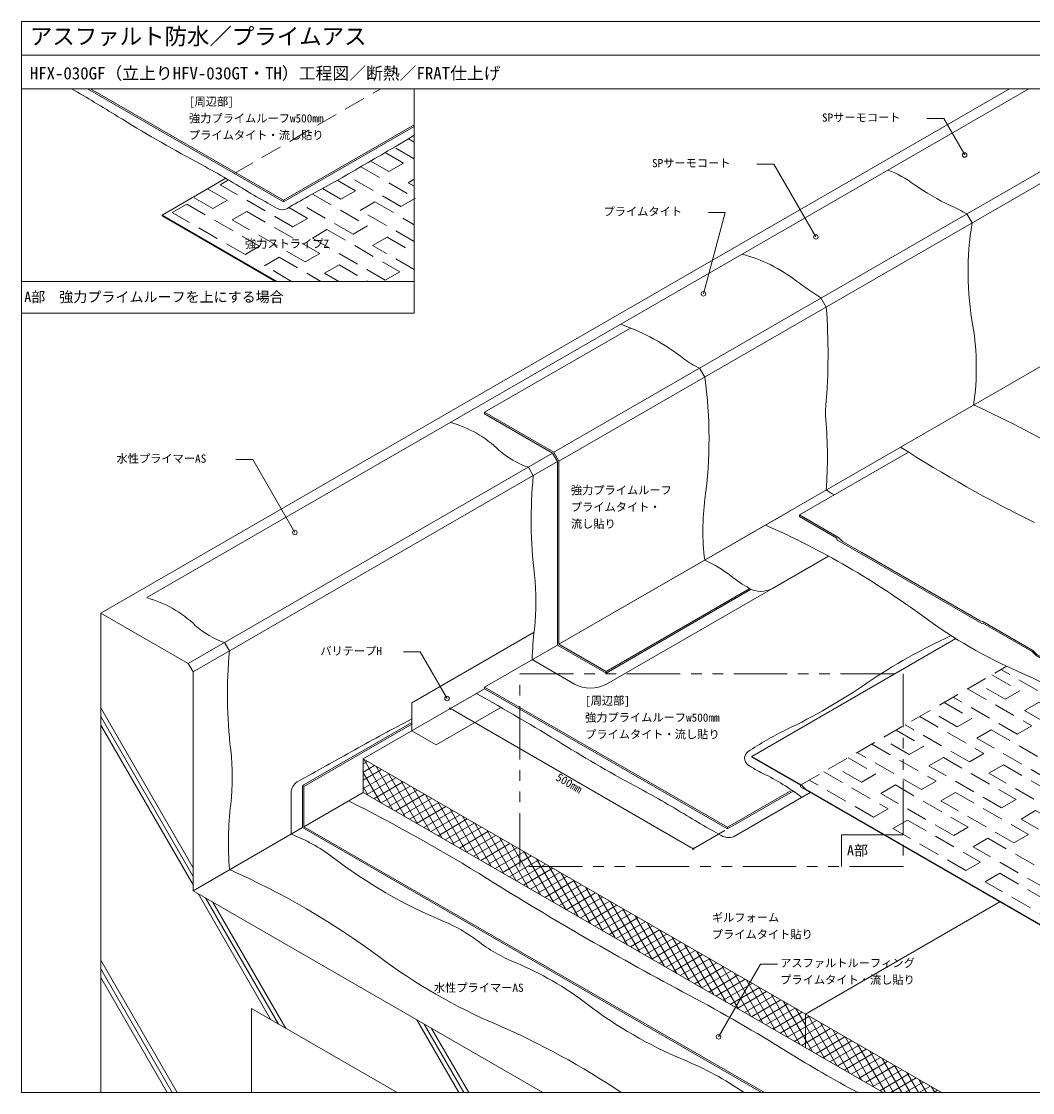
# Model space of a CAD drawing. Units: millimetres, scale not verified. Extents: x -1380 to 1380, y -955 to 955.
# Drawn here: x -1380 to 422, y -955 to 955 of the extents above; entities that cross this region are included whole.
import ezdxf
from ezdxf.enums import TextEntityAlignment as Align

# ---------------------------------------------------------------- set-up
doc = ezdxf.new("R2010")
doc.units = ezdxf.units.MM
doc.header["$LTSCALE"] = 3
doc.linetypes.add('USER1', pattern=[19.05, 12.7, -6.35])
doc.linetypes.add('USER2', pattern=[63.5, 31.75, -6.35, 6.35, -6.35, 6.35, -6.35])
for name, color, linetype, lineweight in [('0-0_0', 7, 'Continuous', 5), ('0-1_HATCH', 9, 'Continuous', 18), ('0-2_KUTAI', 3, 'Continuous', 18), ('0-3_BOUSUI', 1, 'Continuous', 18), ('0-4_MOJI', 7, 'Continuous', 18), ('0-5_sunpo', 7, 'Continuous', 18), ('0-6_WAKU', 7, 'Continuous', 18), ('0-7_bousui2', 7, 'USER1', 5), ('0-8_COLOR', 9, 'Continuous', 18)]:
    doc.layers.add(name, color=color, linetype=linetype, lineweight=lineweight)
doc.styles.add('ＭＳ ゴシック', font='')
doc.styles.get('ＭＳ ゴシック').set_extended_font_data('MS Gothic')

# ---------------------------------------------------------------- blocks, each defined once
blk = doc.blocks.new('_DOT')
at = {"layer": '0-0_0'}
for p, q in [((-0.5, 0), (-1, 0)), ((0.25, 0), (-0.25, 0))]:
    blk.add_line(p, q, dxfattribs=at)
blk.add_circle((0, 0), 0.25, dxfattribs=at)

msp = doc.modelspace()

# ---------------------------------------------------------------- linework, layer by layer
at = {"layer": '0-0_0', "lineweight": 18}
msp.add_line((-1380, 895), (1380, 895), dxfattribs=at)
at = {"layer": '0-1_HATCH'}
for p, q in [((-718.012, -450.596), (-769.974, -360.596)), ((-771.007, -368.762), (-763.418, -364.381)), ((-771.007, -383.427), (-750.718, -371.714)), ((-771.007, -398.092), (-738.018, -379.046)), ((-696.015, -463.296), (-747.977, -373.296)), ((-740.009, -437.896), (-771.007, -384.208)), ((-771.007, -412.756), (-725.318, -386.378)), ((-764.58, -423.711), (-712.618, -393.711)), ((-751.88, -431.043), (-699.918, -401.043)), ((-674.018, -475.996), (-725.98, -385.996)), ((-652.021, -488.696), (-703.983, -398.696)), ((-762.006, -425.196), (-771.007, -409.608)), ((-739.18, -438.375), (-687.218, -408.375)), ((-726.48, -445.708), (-674.518, -415.708)), ((-630.024, -501.396), (-681.986, -411.396)), ((-713.78, -453.04), (-661.818, -423.04)), ((-701.08, -460.372), (-649.118, -430.372)), ((-688.38, -467.705), (-636.418, -437.705)), ((-608.027, -514.096), (-659.989, -424.096)), ((-586.03, -526.796), (-637.992, -436.796)), ((-675.68, -475.037), (-623.718, -445.037)), ((-662.98, -482.369), (-611.018, -452.369)), ((-564.033, -539.496), (-615.995, -449.496)), ((-650.28, -489.702), (-598.318, -459.702)), ((-637.58, -497.034), (-585.618, -467.034)), ((-624.88, -504.366), (-572.918, -474.366)), ((-542.036, -552.196), (-593.998, -462.196)), ((-520.039, -564.896), (-572, -474.896)), ((-612.18, -511.699), (-560.218, -481.699)), ((-599.48, -519.031), (-547.518, -489.031)), ((-586.78, -526.363), (-534.818, -496.363)), ((-498.042, -577.596), (-550.003, -487.596)), ((-574.08, -533.696), (-522.118, -503.696)), ((-561.38, -541.028), (-509.418, -511.028)), ((-476.045, -590.296), (-528.006, -500.296)), ((-454.048, -602.996), (-506.009, -512.996)), ((-548.68, -548.36), (-496.718, -518.36)), ((-535.98, -555.693), (-484.018, -525.693)), ((-523.28, -563.025), (-471.318, -533.025)), ((-432.051, -615.696), (-484.012, -525.696)), ((-510.58, -570.358), (-458.618, -540.358)), ((-497.88, -577.69), (-445.918, -547.69)), ((-410.054, -628.396), (-462.015, -538.396)), ((-388.057, -641.096), (-440.018, -551.096)), ((-485.18, -585.022), (-433.218, -555.022)), ((-472.48, -592.355), (-420.518, -562.355)), ((-459.78, -599.687), (-407.818, -569.687)), ((-366.06, -653.796), (-418.021, -563.796)), ((-447.08, -607.019), (-395.118, -577.019)), ((-434.38, -614.352), (-382.418, -584.352)), ((-421.68, -621.684), (-369.718, -591.684)), ((-344.063, -666.496), (-396.024, -576.496)), ((-322.066, -679.196), (-374.027, -589.196)), ((-408.98, -629.016), (-357.018, -599.016)), ((-396.28, -636.349), (-344.318, -606.349)), ((-300.069, -691.896), (-352.03, -601.896)), ((-383.58, -643.681), (-331.618, -613.681)), ((-370.88, -651.013), (-318.918, -621.013)), ((-358.18, -658.346), (-306.218, -628.346)), ((-278.071, -704.596), (-330.033, -614.596)), ((-256.074, -717.296), (-308.036, -627.296)), ((-345.48, -665.678), (-293.518, -635.678)), ((-332.78, -673.01), (-280.818, -643.01)), ((-234.077, -729.996), (-286.039, -639.996)), ((-320.08, -680.343), (-268.118, -650.343)), ((-307.38, -687.675), (-255.418, -657.675)), ((-294.68, -695.007), (-242.718, -665.007)), ((-212.08, -742.696), (-264.042, -652.696)), ((-190.083, -755.396), (-242.045, -665.396)), ((-281.98, -702.34), (-230.018, -672.34)), ((-269.28, -709.672), (-217.318, -679.672)), ((-256.58, -717.004), (-204.618, -687.004)), ((-168.086, -768.096), (-220.048, -678.096)), ((-243.88, -724.337), (-191.918, -694.337)), ((-231.18, -731.669), (-179.218, -701.669)), ((-146.089, -780.796), (-198.051, -690.796)), ((-124.092, -793.496), (-176.054, -703.496)), ((-218.48, -739.002), (-166.518, -709.002)), ((-205.78, -746.334), (-153.818, -716.334)), ((-193.08, -753.666), (-141.118, -723.666)), ((-102.095, -806.196), (-154.057, -716.196)), ((-180.38, -760.999), (-128.418, -730.999)), ((-167.68, -768.331), (-115.718, -738.331)), ((-80.098, -818.896), (-132.06, -728.896)), ((-58.101, -831.596), (-110.063, -741.596)), ((-154.98, -775.663), (-103.018, -745.663)), ((-142.28, -782.996), (-90.318, -752.996)), ((-129.58, -790.328), (-77.618, -760.328)), ((-36.104, -844.296), (-88.066, -754.296)), ((-116.88, -797.66), (-64.918, -767.66)), ((-104.18, -804.993), (-52.218, -774.993)), ((-91.48, -812.325), (-39.518, -782.325)), ((-14.107, -856.996), (-66.068, -766.996)), ((7.89, -869.696), (-44.071, -779.696)), ((-78.78, -819.657), (-26.818, -789.657)), ((-66.08, -826.99), (-14.118, -796.99)), ((17.077, -860.208), (-22.074, -792.396)), ((-53.38, -834.322), (-1.418, -804.322)), ((-40.68, -841.654), (11.282, -811.654)), ((17.077, -834.808), (-0.077, -805.096)), ((17.077, -822.974), (23.982, -818.987)), ((73.881, -907.796), (21.92, -817.796)), ((-27.98, -848.987), (17.077, -822.974)), ((-15.28, -856.319), (17.077, -837.638)), ((17.077, -837.638), (36.682, -826.319)), ((17.077, -852.303), (49.382, -833.651)), ((51.884, -895.096), (17.077, -834.808)), ((95.878, -920.496), (43.917, -830.496)), ((-2.58, -863.651), (17.077, -852.303)), ((17.077, -866.968), (62.082, -840.984)), ((22.82, -878.316), (74.782, -848.316)), ((35.52, -885.648), (87.482, -855.648)), ((117.875, -933.196), (65.914, -843.196)), ((139.872, -945.896), (87.911, -855.896)), ((10.12, -870.984), (17.077, -866.968)), ((29.887, -882.396), (17.077, -860.208)), ((48.22, -892.981), (100.182, -862.981)), ((60.92, -900.313), (112.882, -870.313)), ((73.62, -907.646), (125.582, -877.646)), ((159.793, -955), (109.908, -868.596)), ((86.32, -914.978), (138.282, -884.978)), ((99.02, -922.31), (150.982, -892.31)), ((174.458, -955), (131.905, -881.296)), ((189.123, -955), (153.902, -893.996)), ((111.72, -929.643), (163.682, -899.643)), ((124.42, -936.975), (176.382, -906.975)), ((137.12, -944.307), (189.082, -914.307)), ((203.787, -955), (175.899, -906.696)), ((149.82, -951.64), (201.782, -921.64)), ((169.4, -955), (214.482, -928.972)), ((218.452, -955), (197.896, -919.396)), ((233.117, -955), (219.893, -932.096)), ((194.8, -955), (227.182, -936.304)), ((220.2, -955), (239.882, -943.637)), ((247.781, -955), (241.89, -944.796)), ((245.6, -955), (252.582, -950.969))]:
    msp.add_line(p, q, dxfattribs=at)
at = {"layer": '0-2_KUTAI'}
for p, q in [((-1238.66, -100), (380.807, 835)), ((-433.257, 185), (-1082.776, -190)), ((-424.596, 170), (-1074.115, -205)), ((-1238.66, -100), (-1238.66, -954.226)), ((-1074.115, -595), (-879.26, -482.5)), ((-970.192, -805), (-710.385, -955)), ((-970.192, -805), (-970.192, -955))]:
    msp.add_line(p, q, dxfattribs=at)
for points in [[(-1074.115, -205), (-1082.776, -190), (-1238.66, -100)], [(-450.577, -955), (-1074.115, -595), (-1074.115, -205)]]:
    msp.add_lwpolyline(points, dxfattribs=at)
at = {"layer": '0-3_BOUSUI'}
for p, q in [((-912.873, 633.268), (-1262.284, 835)), ((-912.873, 636.268), (-1257.087, 835)), ((-1156.388, -72.5), (415.448, 835)), ((-431.355, 186.902), (691.184, 835)), ((-421.998, -155.5), (1293.598, 835)), ((-421.998, 170.696), (728.61, 835)), ((-912.873, 636.268), (-680, 770.717)), ((-912.873, 633.268), (-680, 767.717)), ((-912.873, 633.268), (-912.873, 636.268)), ((304.767, 611.902), (314.123, 595.696)), ((-1129.379, 609.768), (-924.577, 491.525)), ((-1129.379, 608.268), (-927.175, 491.525)), ((44.959, 461.902), (54.316, 445.696)), ((44.959, 461.902), (54.316, 445.696)), ((-294.25, 408.256), (-554.5, 258)), ((-171.547, 336.902), (-162.191, 320.696)), ((-554.5, 255), (-554.5, 258)), ((-476.558, 160), (-467.898, 145)), ((-421.998, -155.5), (-10.636, 82)), ((-41.713, -55.942), (58.061, 1.663)), ((-337.994, -204), (-82.082, -56.249)), ((-337.574, -226.758), (-41.713, -55.942)), ((-337.994, -207), (-79.306, -57.647)), ((-1017.824, -152.5), (-1009.164, -167.5)), ((-684.404, -260), (-466.519, -134.204)), ((-554.5, -232), (-424.596, -157)), ((-469.716, -183.05), (-394.472, -226.492)), ((-337.994, -207), (-337.994, -204)), ((-771.007, -360), (-554.5, -235)), ((-121.487, -482), (-554.5, -232)), ((-554.5, -235), (-554.5, -232)), ((-121.487, -485), (-554.5, -235)), ((-684.404, -310), (-684.404, -260)), ((-879.26, -407.5), (-684.404, -295)), ((259.564, -955), (-771.007, -360)), ((-876.662, -481), (-771.007, -420)), ((-121.487, -482), (-6.88, -415.831)), ((-121.487, -485), (-4.506, -417.461)), ((-110.998, -498.944), (25.737, -420)), ((-121.487, -485), (-121.487, -482)), ((17.077, -815), (363.487, -615)), ((17.077, -815), (17.077, -875))]:
    msp.add_line(p, q, dxfattribs=at)
for points in [[(-1129.379, 608.268), (-1129.379, 609.768), (-1015.884, 675.294)], [(-337.994, -204), (-421.998, -155.5), (-421.998, 170.696), (-431.355, 186.902), (-554.5, 258)], [(-337.994, -207), (-424.596, -157), (-424.596, 170), (-433.257, 185), (-554.5, 255)], [(6.684, 72), (6.684, 75), (200.814, 187.081)], [(6.684, 75), (75.966, 35), (83.064, 27.902), (117.969, 7.75), (328.328, -113.701), (333.176, -115), (422.673, -166.671), (429.771, -173.769), (1380, -722.384)], [(6.684, 72), (73.368, 33.5), (73.368, 30.5), (116.67, 5.5), (331.877, -118.75), (333.176, -118), (421.077, -168.75), (428.176, -175.848), (1380, -725.384)], [(-78.186, -357), (-78.186, -355.5), (285.451, -145.554)], [(-684.404, -310), (-641.103, -335), (-525.437, -268.22)], [(-879.26, -407.5), (-876.662, -409), (-684.404, -298)], [(155.641, -955), (-771.007, -420), (-771.007, -360)], [(-78.186, -355.5), (9.715, -406.25), (16.813, -413.348), (954.982, -955)], [(-78.186, -357), (8.416, -407), (8.416, -410), (952.384, -955)], [(-60.866, -955), (-879.26, -482.5), (-879.26, -407.5)], [(-55.67, -955), (-876.662, -481), (-876.662, -409)]]:
    msp.add_lwpolyline(points, dxfattribs=at)
for centre, radius, start, end in [((-3006.102, -2112.398), 3410.242, 58.19318, 59.8004), ((135.675, 2953.423), 2550.74, 238.19318, 241.80682), ((-3576.537, 5551.258), 5605.653, 298.8877, 301.1123), ((-1836.318, -725.38), 1623.269, 58.19318, 61.80682), ((94.127, 507.817), 195.231, 53.13189, 68.93401), ((-595.627, 1275.118), 730.73, 238.19318, 241.80682), ((448.424, 999.708), 411.027, 234.76001, 245.23999), ((-1085.384, 361.465), 305.911, 58.19318, 61.80682), ((-543.487, 36.848), 687.889, 118.19318, 121.80682), ((-915.097, 636.036), 17.178, 238.19318, 301.80682), ((110.69, 267.444), 395.37, 60.60192, 65.23999), ((841.944, 508.558), 534.965, 170.62553, 190.44214), ((-167.298, 273.47), 276.029, 52.30807, 74.92489), ((-167.298, 273.47), 276.029, 52.30807, 74.92489), ((510.431, 1183.343), 858.57, 233.64405, 237.17003), ((510.431, 1183.343), 858.57, 233.64405, 237.17003), ((-1051.395, 361.8), 1108.889, 355.19085, 4.33904), ((-1051.395, 361.8), 1108.889, 355.19085, 4.33904), ((-445.103, 37.695), 400.09, 52.08209, 70.57029), ((-142.236, 337.518), 464.026, 351.77996, 9.18646), ((-112.614, 467.825), 143.576, 232.89246, 245.76571), ((-953.939, 210.601), 799.366, 352.29696, 7.91641), ((193.35, 257.075), 140.254, 175.19085, 184.80915), ((193.35, 257.075), 140.254, 175.19085, 184.80915), ((-501.366, -1514.734), 1964.492, 53.45847, 65.38048), ((-672.734, 39.409), 208.7, 46.43652, 73.97524), ((-766.914, 177.675), 823.288, 355.94803, 4.7128), ((-766.914, 177.675), 823.288, 355.94803, 4.7128), ((1464.948, 2186.278), 2365.338, 237.29195, 243.92896), ((-429.634, 300.225), 147.868, 227.82762, 251.49794), ((363.415, 66.466), 835.014, 174.60328, 186.73846), ((1332.446, 2109.778), 2365.338, 237.29195, 237.69398), ((252.35, 47.439), 417.907, 172.29696, 187.2776), ((-666.781, -1324.359), 1511.202, 53.63938, 66.07541), ((-253.446, -206.601), 220.837, 51.47796, 65.59241), ((-874.577, -79.807), 411.59, 353.26154, 6.73846), ((64.659, 201.743), 296.809, 232.52949, 240.24825), ((-62.171, -20.149), 41.227, 240.24825, 299.75175), ((-1214, -273.091), 208.7, 46.43652, 73.97524), ((749.13, 598.901), 877.048, 233.63938, 246.36062), ((-970.9, -12.275), 147.868, 227.82762, 251.49794), ((116.09, -196.858), 585.968, 173.26154, 178.64968), ((697.969, -1061.5), 1012.901, 114.55765, 124.28237), ((-177.851, -246.034), 835.014, 174.60328, 186.73846), ((11.583, -1086.119), 962.319, 53.63938, 66.36062), ((-365.779, -174.347), 59.518, 241.17738, 298.28668), ((-494.801, 685.857), 1102.745, 295.64935, 304.35065), ((-2214.717, -3230.666), 3410.242, 58.19318, 61.1532), ((2307.299, -5946.065), 6399.684, 117.87062, 118.90365), ((206.444, -774.524), 517.273, 115.64935, 124.35065), ((12048.94, -23276.876), 26280.604, 119.23399, 119.49014), ((927.06, 1835.155), 2550.74, 238.19318, 241.80682), ((-1415.843, -392.307), 411.59, 353.26154, 6.73846), ((-77.614, -358.9), 13.851, 124.35065, 235.64935), ((30.307, -200.993), 205.115, 235.64935, 244.35065), ((-239.597, -757.519), 413.41, 52.71439, 64.01684), ((-877.767, -419.82), 21.42, 119.49014, 180.50986), ((-3625.747, -444.274), 2726.67, 359.49014, 0.50986), ((-1044.933, -1843.648), 1623.269, 58.19318, 61.80682), ((-2164.489, -3162.515), 3051.123, 58.03588, 63.37215), ((-425.176, -509.358), 585.968, 173.26154, 184.71259), ((-3625.747, -444.274), 2726.67, 358.95072, 359.49014), ((195.758, 156.851), 730.73, 238.19318, 241.80682), ((-1000.445, -763.014), 287.124, 52.55008, 69.42387), ((-293.998, -756.803), 305.911, 58.19318, 61.80682), ((-119.554, -473.908), 26.458, 240.04155, 288.86782), ((-288.257, 166.81), 884.108, 232.55008, 247.44992), ((-1554.867, -1800.085), 1357.133, 53.2651, 66.29045), ((2652.011, 4556.248), 6047.117, 238.03588, 241.96412), ((-729.104, -894.864), 265.457, 52.55008, 67.44992), ((-384.243, -444.618), 301.686, 232.55008, 247.44992), ((-123.859, 117.322), 1035.404, 233.2651, 246.7349), ((-718.45, -1249.475), 569.801, 52.55008, 67.44992), ((-1585.283, -3400.919), 2967.936, 58.03588, 61.96412), ((92.481, -190.735), 763.818, 232.55008, 247.44992), ((-1067.026, -2076.367), 1352.447, 56.01039, 66.7349), ((-430.134, -1449.326), 598.966, 55.61893, 67.44992), ((1098.28, 899.669), 2101.242, 238.03588, 241.96412)]:
    msp.add_arc(centre, radius, start, end, dxfattribs=at)
at = {"layer": '0-4_MOJI'}
for p, q in [((233.597, 781.789), (263.597, 781.789)), ((301.097, 716.837), (263.597, 781.789)), ((-69.265, 700.638), (-39.265, 700.638)), ((35.735, 570.734), (-39.265, 700.638)), ((-164.554, 469.283), (-125.731, 614.172)), ((-155.731, 614.172), (-125.731, 614.172)), ((-680, 491.525), (-1380, 491.525)), ((-997.63, 173.688), (-967.63, 173.688)), ((-892.63, 43.784), (-967.63, 173.688)), ((-699.389, -169.333), (-669.389, -169.333)), ((-621.452, -252.363), (-669.389, -169.333)), ((-137.768, -855.651), (-62.768, -725.747)), ((-32.768, -725.747), (-62.768, -725.747))]:
    msp.add_line(p, q, dxfattribs=at)
msp.add_lwpolyline([(-1380, 835), (-680, 835), (-680, 435), (-1380, 435)], close=True, dxfattribs=at)
at = {"layer": '0-4_MOJI', "linetype": 'USER2'}
msp.add_lwpolyline([(-491.496, -208.268), (191.289, -208.268), (191.289, -551.743), (-491.496, -551.743)], close=True, dxfattribs=at)
at = {"layer": '0-4_MOJI'}
msp.add_lwpolyline([(191.289, -495.218), (81.289, -495.218), (81.289, -551.743)], dxfattribs=at)
for centre in [(301.097, 716.837), (35.735, 570.734), (-164.554, 469.283), (-892.63, 43.784), (-621.452, -252.363), (-137.768, -855.651)]:
    msp.add_circle(centre, 4, dxfattribs=at)
at = {"layer": '0-5_sunpo'}
for p, q in [((-559.5, -237.887), (-615.667, -270.315)), ((-611.337, -272.815), (-186.985, -517.815)), ((-126.487, -487.887), (-182.654, -520.315))]:
    msp.add_line(p, q, dxfattribs=at)
at = {"layer": '0-6_WAKU'}
for points in [[(1380, 835), (-1380, 835), (-1380, 955), (1380, 955)], [(-1380, -955), (1380, -955), (1380, 955), (-1380, 955)]]:
    msp.add_lwpolyline(points, close=True, dxfattribs=at)
at = {"layer": '0-7_bousui2'}
for p, q in [((-1000.774, 684.018), (-739.265, 835)), ((-690.274, 745.758), (-680, 739.826)), ((-680, 709.826), (-715.82, 730.507)), ((8.416, -407), (375.962, -194.798))]:
    msp.add_line(p, q, dxfattribs=at)
for points in [[(-731.753, 721.087), (-699.306, 702.354), (-725.287, 687.354), (-757.554, 705.984)], [(-774.844, 695.966), (-677.656, 639.854), (-703.636, 624.854), (-800.912, 681.016)], [(-903.499, 623.007), (-870.119, 603.735), (-896.1, 588.735), (-1026.004, 663.735), (-1010.979, 672.41)], [(-817.172, 671.785), (-784.713, 653.045), (-810.693, 638.045), (-843.504, 656.988)], [(-680, 661.208), (-690.646, 667.354), (-680, 673.5)], [(-1048.275, 656.593), (-1013.013, 636.235), (-1038.994, 621.235), (-1074.255, 641.593)], [(-861.15, 647.176), (-763.062, 590.545), (-789.043, 575.545), (-887.629, 632.463)], [(-680, 562.589), (-776.052, 618.045), (-750.072, 633.045), (-680, 592.589)], [(-680, 512.589), (-754.402, 555.545), (-728.421, 570.545), (-680, 542.589)], [(-898.539, 491.525), (-946.865, 519.426), (-920.884, 534.426), (-846.578, 491.525)], [(-814.329, 491.525), (-839.808, 506.235), (-813.827, 521.235), (-762.368, 491.525)], [(349.609, -210.012), (399.16, -238.62), (373.179, -253.62), (323.628, -225.012)], [(498.662, -256.172), (480.236, -266.811), (365.733, -200.703)], [(306.308, -235.012), (420.81, -301.12), (394.83, -316.12), (280.327, -250.012)], [(264.203, -259.322), (313.753, -287.93), (287.772, -302.93), (238.222, -274.322)], [(220.901, -284.322), (335.404, -350.43), (309.423, -365.43), (194.921, -299.322)], [(178.796, -308.631), (228.347, -337.239), (202.366, -352.239), (152.815, -323.631)], [(135.495, -333.631), (249.997, -399.739), (224.017, -414.739), (109.514, -348.631)], [(93.39, -357.941), (142.94, -386.549), (116.96, -401.549), (67.409, -372.941)], [(50.088, -382.941), (164.591, -449.049), (138.61, -464.049), (24.108, -397.941)]]:
    msp.add_lwpolyline(points, dxfattribs=at)
for points in [[(-1111.41, 614.426), (-1085.429, 629.426), (-955.526, 554.426), (-981.506, 539.426)], [(-1004.353, 601.235), (-978.372, 616.235), (-848.468, 541.235), (-874.449, 526.235)], [(-861.459, 568.735), (-835.478, 583.735), (-705.574, 508.735), (-731.555, 493.735)], [(407.82, -273.62), (433.801, -258.62), (563.704, -333.62), (537.724, -348.62)], [(322.413, -322.93), (348.394, -307.93), (478.298, -382.93), (452.317, -397.93)], [(237.007, -372.239), (262.988, -357.239), (392.892, -432.239), (366.911, -447.239)], [(344.064, -385.43), (370.045, -370.43), (499.949, -445.43), (473.968, -460.43)], [(151.601, -421.549), (177.581, -406.549), (307.485, -481.549), (281.504, -496.549)], [(258.658, -434.739), (284.638, -419.739), (414.542, -494.739), (388.561, -509.739)], [(401.552, -467.239), (427.533, -452.239), (557.436, -527.239), (531.456, -542.239)], [(173.251, -484.049), (199.232, -469.049), (329.136, -544.049), (303.155, -559.049)], [(316.145, -516.549), (342.126, -501.549), (472.03, -576.549), (446.049, -591.549)], [(337.796, -579.049), (363.777, -564.049), (493.681, -639.049), (467.7, -654.049)]]:
    msp.add_lwpolyline(points, close=True, dxfattribs=at)
at = {"layer": '0-8_COLOR'}
for p, q in [((-1074.115, -554.048), (-1238.66, -269.048)), ((-1074.115, -569.428), (-1238.66, -284.428)), ((-1074.115, -584.808), (-1238.66, -299.808)), ((-935.385, -825.096), (-1065.289, -600.096)), ((-922.066, -832.786), (-1051.969, -607.786)), ((-908.747, -840.476), (-1038.65, -615.476)), ((-1102.434, -955), (-1238.66, -719.048)), ((-1111.313, -955), (-1238.66, -734.428)), ((-1120.192, -955), (-1238.66, -749.808)), ((-600.577, -955), (-675.577, -825.096)), ((-591.698, -955), (-662.258, -832.786)), ((-582.818, -955), (-648.939, -840.476))]:
    msp.add_line(p, q, dxfattribs=at)

# ---------------------------------------------------------------- block references
at = {"layer": '0-5_sunpo', "xscale": 5, "yscale": 5}
for p, rotation in [((-615.667, -270.315), 150), ((-182.654, -520.315), 330)]:
    msp.add_blockref('_DOT', p, dxfattribs=dict(at, rotation=rotation))

# ---------------------------------------------------------------- texts
at = {"layer": '0-4_MOJI', "style": 'ＭＳ ゴシック'}
for s, height, p in [('[周辺部]', 14.66, (-1081.449, 800.465)), ('強力プライムルーフw500mm', 14.66, (-1081.449, 770.465)), ('SPサーモコート', 14.66, (46.668, 771.789)), ('プライムタイト・流し貼り', 14.66, (-1081.449, 740.465)), ('SPサーモコート', 14.66, (-256.194, 690.638)), ('プライムタイト', 14.66, (-342.66, 604.172)), ('強力ストライプZ', 14.66, (-981.621, 546.864)), ('A部\u3000強力プライムルーフを上にする場合', 18.33, (-1375, 449.025)), ('水性プライマーAS', 14.66, (-1210.549, 163.688)), ('強力プライムルーフ', 14.66, (-400.793, 107.341)), ('プライムタイト・', 14.66, (-400.793, 77.341)), ('流し貼り', 14.66, (-400.793, 47.341)), ('バリテープH', 14.66, (-847.333, -179.333)), ('[周辺部]', 14.66, (-375.551, -267.978)), ('強力プライムルーフw500mm', 14.66, (-375.551, -297.978)), ('プライムタイト・流し貼り', 14.66, (-375.551, -327.978)), ('A部', 18.33, (91.289, -537.718)), ('ギルフォーム', 14.66, (-149.55, -654.665)), ('プライムタイト貼り', 14.66, (-149.55, -684.665)), ('アスファルトルーフィング', 14.66, (-27.768, -735.747)), ('プライムタイト・流し貼り', 14.66, (-27.768, -765.747)), ('水性プライマーAS', 14.66, (-644.943, -779.815))]:
    msp.add_text(s, height=height, dxfattribs=at).set_placement(p, align=Align.BOTTOM_LEFT)
at = {"layer": '0-5_sunpo', "style": 'ＭＳ ゴシック'}
msp.add_text('500mm', height=14.66, rotation=330, dxfattribs=at).set_placement((-431.311, -401.001), align=Align.BOTTOM_LEFT)
at = {"layer": '0-6_WAKU', "style": 'ＭＳ ゴシック'}
for s, height, p in [('アスファルト防水／プライムアス', 29.33, (-1365, 905)), ('HFX-030GF（立上りHFV-030GT・TH）工程図／断熱／FRAT仕上げ', 21.99, (-1365, 845))]:
    msp.add_text(s, height=height, dxfattribs=at).set_placement(p, align=Align.BOTTOM_LEFT)

doc.saveas('drawing.dxf')
